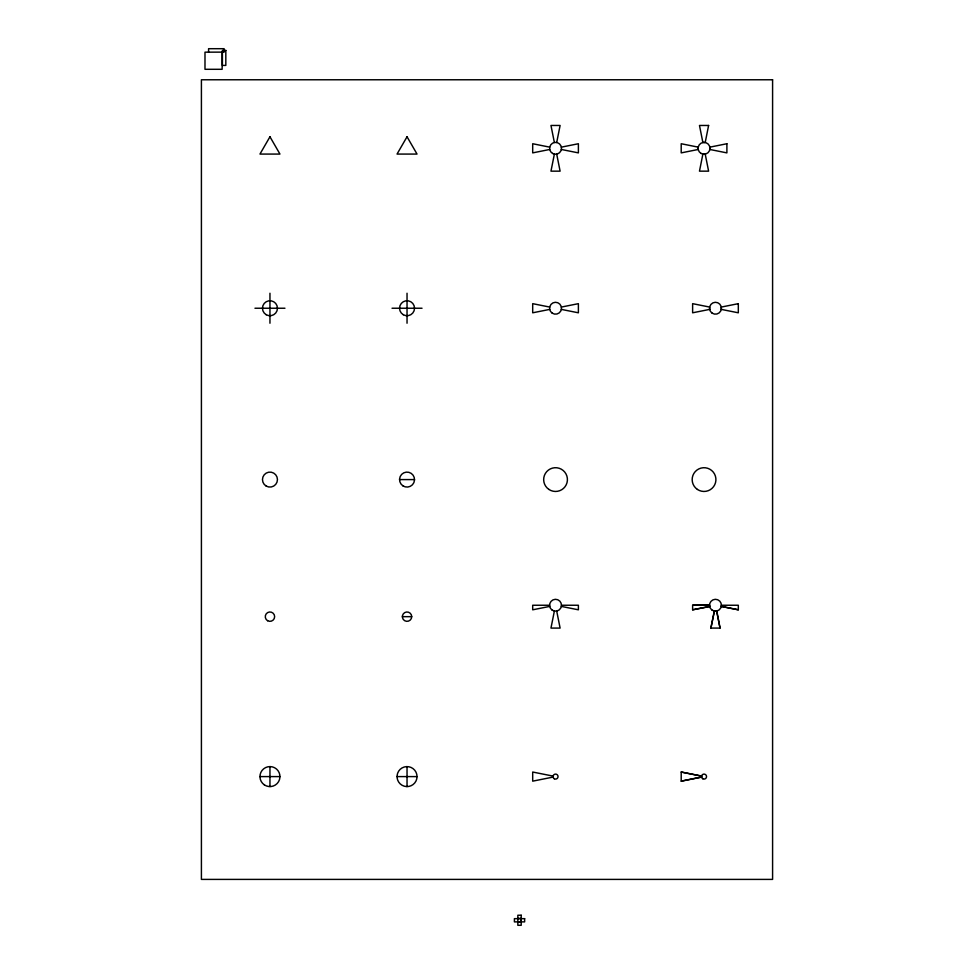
<?xml version="1.0" encoding="UTF-8"?>
<svg xmlns="http://www.w3.org/2000/svg" width="974" height="974" viewBox="0 0 974 974"><rect width="100%" height="100%" fill="white"/><g stroke="black" fill="none" stroke-linecap="round" stroke-linejoin="round"><path stroke-width="1.46" d="M721.332 606.4L721.43 605.244L738.316 605.244L738.316 609.809L721.296 606.412L738.316 609.809M554.376 154.136L550.967 171.156L560.111 171.156L556.702 154.136M556.702 142.484L560.111 125.463L550.967 125.463L554.376 142.484M554.376 611.063L550.967 628.084L560.111 628.084L556.702 611.063M710.898 628.084L714.307 611.063L716.754 611.002L720.042 628.084L710.898 628.084L714.417 611.075M681.203 781.16L701.621 777.045L701.597 776.083L681.203 772.029L681.203 781.16L701.597 777.082M549.713 149.472L532.693 152.881L532.693 143.738L549.713 147.147M561.365 147.147L578.386 143.738L578.386 152.881L561.365 149.472M549.713 309.403L532.693 312.8L532.693 303.669L549.713 307.066M561.365 307.066L578.386 303.669L578.386 312.8L561.365 309.403M549.713 606.412L532.693 609.809L532.693 605.244L549.604 605.244M692.624 609.809L709.778 606.51L709.522 605.195L692.624 605.244L692.624 609.809L709.644 606.412M553.086 777.082L532.693 781.16L532.693 772.029L553.086 776.108M254.957 308.234L284.956 308.234M392.035 308.234L422.034 308.234M399.535 479.585L414.534 479.585M561.487 605.244L578.386 605.244L578.386 609.809L561.365 606.412M692.624 605.244L709.522 605.244M402.347 616.664L411.722 616.664A4.687 4.687 0 0 0 404.697 612.609A4.687 4.687 0 0 0 404.697 620.718A4.687 4.687 0 0 0 411.722 616.664M259.961 776.595L279.952 776.595M397.039 776.595L417.03 776.595A9.996 9.996 0 0 0 402.043 767.938A9.996 9.996 0 0 0 402.043 785.251A9.996 9.996 0 0 0 417.03 776.595M517.839 918.445L521.2 918.445M517.839 922.086L521.2 922.086M681.203 772.029L701.597 776.108M716.633 611.063L720.042 628.084M521.26 918.652L521.26 921.879M407.035 293.235L407.035 323.234M407.035 766.599L407.035 786.59M269.956 293.235L269.956 323.234M269.956 766.599L269.956 786.59M222.133 52.17L222.133 69.3L204.99 69.3L204.99 52.17L224.117 52.121L224.117 48.7L208.582 48.7L208.582 52.121M702.875 154.136L699.478 171.156L708.609 171.156L705.213 154.136L702.875 154.136M708.609 125.463L705.213 142.484L702.875 142.484L699.478 125.463L708.609 125.463M269.956 136.762L259.961 154.075L279.952 154.075L269.956 136.762M407.035 136.762L397.039 154.075L417.03 154.075L407.035 136.762M698.224 149.472L681.203 152.881L681.203 143.738L698.224 147.147L698.224 149.472M726.896 143.738L709.863 147.147L709.863 149.472L726.896 152.881L726.896 143.738M709.644 309.403L692.624 312.8L692.624 303.669L709.644 307.066L709.644 309.403M738.316 303.669L721.296 307.066L721.296 309.403L738.316 312.8L738.316 303.669M225.822 50.417L222.401 50.417L222.401 65.416L225.822 65.416L225.822 50.417M772.589 79.771L201.411 79.771L201.411 879.4L772.589 879.4L772.589 79.771M521.2 915.231L517.839 915.231L517.839 925.3L521.2 925.3L521.2 915.231M524.633 918.652L514.406 918.652L514.406 921.879L524.633 921.879L524.633 918.652M702.79 778.762A2.496 2.496 0 0 0 706.54 776.595A2.496 2.496 0 0 0 702.79 774.427A2.496 2.496 0 0 0 702.79 778.762M554.291 778.762A2.496 2.496 0 0 0 558.041 776.595A2.496 2.496 0 0 0 554.291 774.427A2.496 2.496 0 0 0 554.291 778.762M264.356 784.874A9.996 9.996 0 0 0 279.928 777.301A9.996 9.996 0 0 0 265.585 767.597A9.996 9.996 0 0 0 264.356 784.874M712.14 610.162A5.941 5.941 0 0 0 721.393 605.67A5.941 5.941 0 0 0 712.871 599.899A5.941 5.941 0 0 0 712.14 610.162M552.209 610.162A5.941 5.941 0 0 0 561.462 605.67A5.941 5.941 0 0 0 552.94 599.899A5.941 5.941 0 0 0 552.209 610.162M267.607 620.718A4.687 4.687 0 0 0 274.644 616.664A4.687 4.687 0 0 0 267.607 612.609A4.687 4.687 0 0 0 267.607 620.718M697.384 489.423A11.883 11.883 0 0 0 715.89 480.438A11.883 11.883 0 0 0 698.857 468.896A11.883 11.883 0 0 0 697.384 489.423M548.886 489.423A11.883 11.883 0 0 0 567.392 480.438A11.883 11.883 0 0 0 550.347 468.896A11.883 11.883 0 0 0 548.886 489.423M402.822 485.783A7.5 7.5 0 0 0 414.51 480.133A7.5 7.5 0 0 0 403.772 472.84A7.5 7.5 0 0 0 402.822 485.783M266.206 486.075A7.5 7.5 0 0 0 277.456 479.585A7.5 7.5 0 0 0 266.206 473.096A7.5 7.5 0 0 0 266.206 486.075M712.14 313.153A5.941 5.941 0 0 0 721.393 308.661A5.941 5.941 0 0 0 712.871 302.89A5.941 5.941 0 0 0 712.14 313.153M552.209 313.153A5.941 5.941 0 0 0 561.462 308.661A5.941 5.941 0 0 0 552.94 302.89A5.941 5.941 0 0 0 552.209 313.153M403.285 314.724A7.5 7.5 0 0 0 414.534 308.234A7.5 7.5 0 0 0 403.285 301.745A7.5 7.5 0 0 0 403.285 314.724M266.206 314.724A7.5 7.5 0 0 0 277.456 308.234A7.5 7.5 0 0 0 266.206 301.745A7.5 7.5 0 0 0 266.206 314.724M701.073 153.454A5.941 5.941 0 0 0 709.985 148.304A5.941 5.941 0 0 0 701.073 143.166A5.941 5.941 0 0 0 701.073 153.454M552.575 153.454A5.941 5.941 0 0 0 561.487 148.304A5.941 5.941 0 0 0 552.575 143.166A5.941 5.941 0 0 0 552.575 153.454"/></g></svg>
